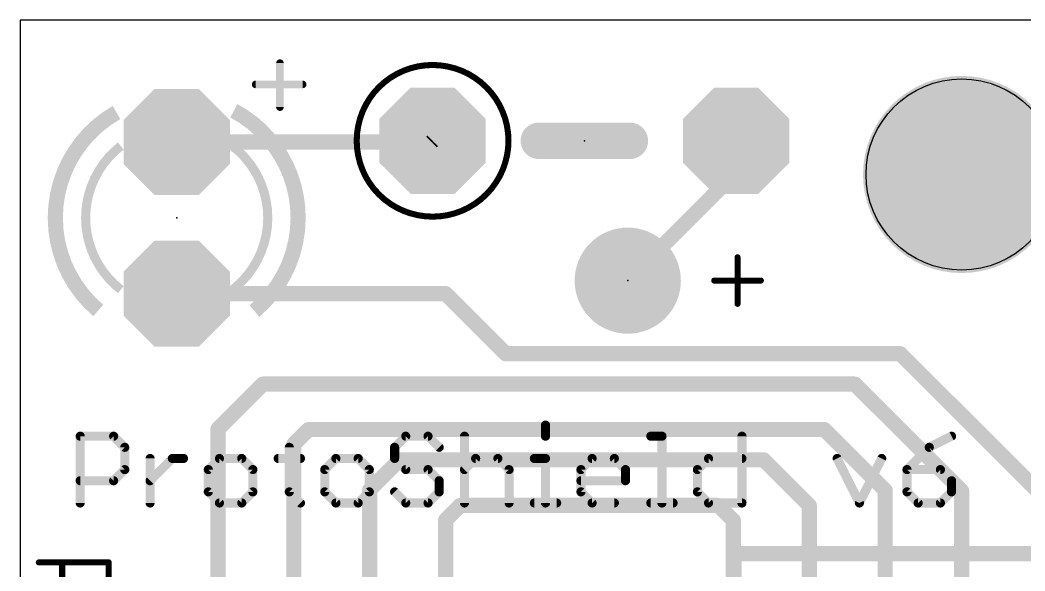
# Model space of a CAD drawing. Extents: x 0 to 68.6, y 0 to 53.3.
# Drawn here: x 0 to 16.82, y 44.11 to 53.34 of the extents above; entities that cross this region are included whole.
import ezdxf

# ---------------------------------------------------------------- set-up
doc = ezdxf.new("R2010")
doc.units = 0
for name, color, linetype in [('1', 12, 'CONTINUOUS'), ('16', 132, 'CONTINUOUS'), ('17', 110, 'CONTINUOUS'), ('20', 53, 'CONTINUOUS'), ('21', 40, 'CONTINUOUS'), ('23', 40, 'CONTINUOUS'), ('29', 253, 'CONTINUOUS')]:
    doc.layers.add(name, color=color, linetype=linetype)

# ---------------------------------------------------------------- blocks, each defined once
blk = doc.blocks.new('OCTAGONP')
at = {"const_width": 0.5}
blk.add_lwpolyline([(-0.25, -0.1036), (-0.25, 0.1036), (-0.1036, 0.25), (0.1036, 0.25), (0.25, 0.1036), (0.25, -0.1036), (0.1036, -0.25), (-0.1036, -0.25), (-0.25, -0.1036), (-0.25, 0.1036)], dxfattribs=at)
blk = doc.blocks.new('ROUNDP')
at = {"const_width": 0.5}
blk.add_lwpolyline([(0, -0.25, 1), (0, 0.25, 1), (0, -0.25)], format="xyb", dxfattribs=at)

msp = doc.modelspace()

# ---------------------------------------------------------------- linework, layer by layer
at = {"layer": '1', "const_width": 0.254}
for points in [[(3.3121, 46.4921), (4.064, 47.244)], [(4.064, 47.244), (13.97, 47.244)], [(13.97, 47.244), (15.7581, 45.4559)], [(3.3121, 41.2293), (3.3121, 46.4921)], [(4.5821, 46.2381), (4.826, 46.482)], [(4.826, 46.482), (13.462, 46.482)], [(13.462, 46.482), (14.478, 45.466)], [(4.5821, 41.2293), (4.5821, 46.2381)], [(5.8521, 45.4761), (6.35, 45.974)], [(6.35, 45.974), (12.446, 45.974)], [(12.446, 45.974), (13.208, 45.212)], [(5.8521, 41.2293), (5.8521, 45.4761)], [(14.478, 45.466), (14.478, 41.8744)], [(15.7581, 45.4559), (15.7581, 43.1343)], [(7.1221, 44.9681), (7.366, 45.212)], [(7.366, 45.212), (11.684, 45.212)], [(11.684, 45.212), (11.938, 44.958)], [(13.208, 45.212), (13.208, 40.6044)], [(7.1221, 41.2293), (7.1221, 44.9681)], [(11.938, 44.958), (11.938, 39.878)]]:
    msp.add_lwpolyline(points, dxfattribs=at)
at = {"layer": '1', "const_width": 0.127}
for points in [[(4.064, 47.3075, 1), (4.064, 47.1805)], [(4.1089, 47.1991, 1), (4.0191, 47.2889)], [(14.0149, 47.2889, 1), (13.9251, 47.1991)], [(13.97, 47.1805, 1), (13.97, 47.3075)], [(3.3756, 46.4921, 1), (3.2486, 46.4921)], [(3.2672, 46.537, 1), (3.357, 46.4472)], [(4.826, 46.5455, 1), (4.826, 46.4185)], [(4.8709, 46.4371, 1), (4.7811, 46.5269)], [(13.5069, 46.5269, 1), (13.4171, 46.4371)], [(13.462, 46.4185, 1), (13.462, 46.5455)], [(4.6456, 46.2381, 1), (4.5186, 46.2381)], [(4.5372, 46.283, 1), (4.627, 46.1932)], [(6.35, 46.0375, 1), (6.35, 45.9105)], [(6.3949, 45.9291, 1), (6.3051, 46.0189)], [(12.4909, 46.0189, 1), (12.4011, 45.9291)], [(12.446, 45.9105, 1), (12.446, 46.0375)], [(5.9156, 45.4761, 1), (5.7886, 45.4761)], [(5.8072, 45.521, 1), (5.897, 45.4312)], [(14.5415, 45.466, 1), (14.4145, 45.466)], [(14.4331, 45.4211, 1), (14.5229, 45.5109)], [(15.8216, 45.4559, 1), (15.6946, 45.4559)], [(15.7132, 45.411, 1), (15.803, 45.5008)], [(7.366, 45.2755, 1), (7.366, 45.1485)], [(7.4109, 45.1671, 1), (7.3211, 45.2569)], [(11.7289, 45.2569, 1), (11.6391, 45.1671)], [(11.684, 45.1485, 1), (11.684, 45.2755)], [(13.2715, 45.212, 1), (13.1445, 45.212)], [(13.1631, 45.1671, 1), (13.2529, 45.2569)], [(7.1856, 44.9681, 1), (7.0586, 44.9681)], [(7.0772, 45.013, 1), (7.167, 44.9232)], [(12.0015, 44.958, 1), (11.8745, 44.958)], [(11.8931, 44.9131, 1), (11.9829, 45.0029)]]:
    msp.add_lwpolyline(points, format="xyb", dxfattribs=at)
at = {"layer": '16', "const_width": 0.254}
for points in [[(2.6213, 51.2979), (6.8835, 51.2979)], [(6.8835, 51.2979), (6.9037, 51.3181)], [(11.9837, 51.3181), (11.9837, 50.7899)], [(11.9837, 50.7899), (10.1701, 48.9763)], [(2.6213, 48.7579), (7.1221, 48.7579)], [(7.1221, 48.7579), (8.128, 47.752)], [(8.128, 47.752), (14.732, 47.752)], [(14.732, 47.752), (17.272, 45.212)]]:
    msp.add_lwpolyline(points, dxfattribs=at)
at = {"layer": '16', "const_width": 0.127}
for points in [[(2.6213, 51.3614, 1), (2.6213, 51.2344)], [(6.8386, 51.3428, 1), (6.9284, 51.253)], [(6.9486, 51.2732, 1), (6.8588, 51.363)], [(6.8835, 51.2344, 1), (6.8835, 51.3614)], [(12.0472, 51.3181, 1), (11.9202, 51.3181)], [(11.9202, 50.7899, 1), (12.0472, 50.7899)], [(12.0286, 50.745, 1), (11.9388, 50.8348)], [(10.1252, 49.0212, 1), (10.215, 48.9314)], [(2.6213, 48.8214, 1), (2.6213, 48.6944)], [(7.167, 48.8028, 1), (7.0772, 48.713)], [(7.1221, 48.6944, 1), (7.1221, 48.8214)], [(8.128, 47.8155, 1), (8.128, 47.6885)], [(8.0831, 47.7071, 1), (8.1729, 47.7969)], [(14.7769, 47.7969, 1), (14.6871, 47.7071)], [(14.732, 47.6885, 1), (14.732, 47.8155)]]:
    msp.add_lwpolyline(points, format="xyb", dxfattribs=at)
at = {"layer": '20'}
for p, q in [((64.516, 53.34), (0, 53.34)), ((0, 53.34), (0, 0))]:
    msp.add_line(p, q, dxfattribs=at)
msp.add_circle((15.7581, 50.7543), 1.6, dxfattribs=at)
at = {"layer": '21'}
for points, const_width in [([(4.3485, 52.6187), (4.3485, 51.8821)], 0.127), ([(3.9421, 52.2631), (4.7295, 52.2631)], 0.127), ([(8.6817, 51.3181), (10.2057, 51.3181)], 0.6096), ([(12.0077, 49.3666), (12.0077, 48.587)], 0.1016), ([(11.6179, 48.9768), (12.3975, 48.9768)], 0.1016), ([(8.7936, 46.5576), (8.7936, 46.3712)], 0.1524), ([(1.0061, 45.2526), (1.0061, 46.3712)], 0.1524), ([(1.0061, 46.3712), (1.5654, 46.3712)], 0.1524), ([(1.5654, 46.3712), (1.7518, 46.1847)], 0.1524), ([(6.4548, 46.3712), (6.2684, 46.1847)], 0.1524), ([(6.8277, 46.3712), (6.4548, 46.3712)], 0.1524), ([(7.0141, 46.1847), (6.8277, 46.3712)], 0.1524), ([(7.4378, 46.3712), (7.4378, 45.2526)], 0.1524), ([(10.5562, 46.3712), (10.7426, 46.3712)], 0.1524), ([(10.7426, 46.3712), (10.7426, 45.2526)], 0.1524), ([(12.0815, 46.3712), (12.0815, 45.2526)], 0.1524), ([(15.5897, 46.3712), (15.2168, 46.1847)], 0.1524), ([(1.7518, 46.1847), (1.7518, 45.8119)], 0.1524), ([(4.5058, 46.1847), (4.5058, 45.439)], 0.1524), ([(6.2684, 46.1847), (6.2684, 45.9983)], 0.1524), ([(15.2168, 46.1847), (14.844, 45.8119)], 0.1524), ([(2.1755, 45.2526), (2.1755, 45.9983)], 0.1524), ([(2.1755, 45.6255), (2.5484, 45.9983)], 0.1524), ([(2.5484, 45.9983), (2.7348, 45.9983)], 0.1524), ([(3.3364, 45.9983), (3.15, 45.8119)], 0.1524), ([(3.7093, 45.9983), (3.3364, 45.9983)], 0.1524), ([(3.8957, 45.8119), (3.7093, 45.9983)], 0.1524), ([(4.3194, 45.9983), (4.6923, 45.9983)], 0.1524), ([(5.2854, 45.9983), (5.099, 45.8119)], 0.1524), ([(5.6583, 45.9983), (5.2854, 45.9983)], 0.1524), ([(5.8447, 45.8119), (5.6583, 45.9983)], 0.1524), ([(6.2684, 45.9983), (6.4548, 45.8119)], 0.1524), ([(7.4378, 45.8119), (7.6242, 45.9983)], 0.1524), ([(7.6242, 45.9983), (7.9971, 45.9983)], 0.1524), ([(7.9971, 45.9983), (8.1835, 45.8119)], 0.1524), ([(8.6072, 45.9983), (8.7936, 45.9983)], 0.1524), ([(8.7936, 45.9983), (8.7936, 45.2526)], 0.1524), ([(9.3868, 45.8119), (9.5732, 45.9983)], 0.1524), ([(9.5732, 45.9983), (9.9461, 45.9983)], 0.1524), ([(9.9461, 45.9983), (10.1325, 45.8119)], 0.1524), ([(11.3358, 45.8119), (11.5222, 45.9983)], 0.1524), ([(11.5222, 45.9983), (12.0815, 45.9983)], 0.1524), ([(13.6746, 45.9983), (14.0474, 45.2526)], 0.1524), ([(14.0474, 45.2526), (14.4203, 45.9983)], 0.1524), ([(1.7518, 45.8119), (1.5654, 45.6255)], 0.1524), ([(3.15, 45.8119), (3.15, 45.439)], 0.1524), ([(3.8957, 45.439), (3.8957, 45.8119)], 0.1524), ([(5.099, 45.8119), (5.099, 45.439)], 0.1524), ([(5.8447, 45.439), (5.8447, 45.8119)], 0.1524), ([(6.4548, 45.8119), (6.8277, 45.8119)], 0.1524), ([(6.8277, 45.8119), (7.0141, 45.6255)], 0.1524), ([(8.1835, 45.8119), (8.1835, 45.2526)], 0.1524), ([(9.3868, 45.439), (9.3868, 45.8119)], 0.1524), ([(10.1325, 45.8119), (10.1325, 45.6255)], 0.1524), ([(11.3358, 45.439), (11.3358, 45.8119)], 0.1524), ([(14.844, 45.8119), (14.844, 45.439)], 0.1524), ([(15.4032, 45.8119), (14.844, 45.8119)], 0.1524), ([(15.5897, 45.6255), (15.4032, 45.8119)], 0.1524), ([(1.5654, 45.6255), (1.0061, 45.6255)], 0.1524), ([(7.0141, 45.6255), (7.0141, 45.439)], 0.1524), ([(10.1325, 45.6255), (9.3868, 45.6255)], 0.1524), ([(15.5897, 45.439), (15.5897, 45.6255)], 0.1524), ([(3.15, 45.439), (3.3364, 45.2526)], 0.1524), ([(3.7093, 45.2526), (3.8957, 45.439)], 0.1524), ([(4.5058, 45.439), (4.6923, 45.2526)], 0.1524), ([(5.099, 45.439), (5.2854, 45.2526)], 0.1524), ([(5.6583, 45.2526), (5.8447, 45.439)], 0.1524), ([(6.4548, 45.2526), (6.2684, 45.439)], 0.1524), ([(7.0141, 45.439), (6.8277, 45.2526)], 0.1524), ([(9.5732, 45.2526), (9.3868, 45.439)], 0.1524), ([(11.5222, 45.2526), (11.3358, 45.439)], 0.1524), ([(14.844, 45.439), (15.0304, 45.2526)], 0.1524), ([(15.4032, 45.2526), (15.5897, 45.439)], 0.1524), ([(3.3364, 45.2526), (3.7093, 45.2526)], 0.1524), ([(5.2854, 45.2526), (5.6583, 45.2526)], 0.1524), ([(6.8277, 45.2526), (6.4548, 45.2526)], 0.1524), ([(8.6072, 45.2526), (8.98, 45.2526)], 0.1524), ([(9.9461, 45.2526), (9.5732, 45.2526)], 0.1524), ([(10.5562, 45.2526), (10.929, 45.2526)], 0.1524), ([(12.0815, 45.2526), (11.5222, 45.2526)], 0.1524), ([(15.0304, 45.2526), (15.4032, 45.2526)], 0.1524), ([(17.0281, 44.4043), (11.9481, 44.4043)], 0.254), ([(11.9481, 34.2443), (11.9481, 44.4043)], 0.254), ([(0.3139, 44.2574), (1.4833, 44.2574)], 0.1016), ([(0.7037, 43.6727), (0.7037, 44.2574)], 0.1016), ([(1.4833, 44.2574), (1.4833, 43.6727)], 0.1016)]:
    msp.add_lwpolyline(points, dxfattribs=dict(at, const_width=const_width))
for points, const_width in [([(4.3803, 52.6187, 1), (4.3168, 52.6187)], 0.0635), ([(6.9037, 50.0481, 1), (6.9037, 52.5881, 1), (6.9037, 50.0481)], 0.1016), ([(3.9421, 52.2949, 1), (3.9421, 52.2313)], 0.0635), ([(4.7295, 52.2313, 1), (4.7295, 52.2949)], 0.0635), ([(1.6131, 51.7922, 0.2691), (0.5893, 50.0279)], 0.254), ([(4.6533, 50.0279, 0.277), (3.5775, 51.8208)], 0.254), ([(4.3168, 51.8821, 1), (4.3803, 51.8821)], 0.0635), ([(8.6817, 51.4705, 1), (8.6817, 51.1657)], 0.3048), ([(10.2057, 51.1657, 1), (10.2057, 51.4705)], 0.3048), ([(1.6857, 51.2309, 0.2315), (1.0973, 50.0279)], 0.1524), ([(4.1453, 50.0279, 0.2361), (3.5357, 51.2471)], 0.1524), ([(0.5893, 50.0279, 0.2206), (1.3087, 48.4767)], 0.254), ([(3.9222, 48.4669, 0.2226), (4.6533, 50.0279)], 0.254), ([(1.0973, 50.0279, 0.2315), (1.6857, 48.8249)], 0.1524), ([(3.5071, 48.7878, 0.2422), (4.1453, 50.0279)], 0.1524), ([(12.0331, 49.3666, 1), (11.9823, 49.3666)], 0.0508), ([(11.6179, 49.0022, 1), (11.6179, 48.9514)], 0.0508), ([(12.3975, 48.9514, 1), (12.3975, 49.0022)], 0.0508), ([(11.9823, 48.587, 1), (12.0331, 48.587)], 0.0508), ([(8.8317, 46.5576, 1), (8.7555, 46.5576)], 0.0762), ([(1.0442, 46.3712, 1), (0.968, 46.3712)], 0.0762), ([(1.0061, 46.4093, 1), (1.0061, 46.3331)], 0.0762), ([(1.5923, 46.3981, 1), (1.5384, 46.3442)], 0.0762), ([(1.5654, 46.3331, 1), (1.5654, 46.4093)], 0.0762), ([(6.4548, 46.4093, 1), (6.4548, 46.3331)], 0.0762), ([(6.4818, 46.3442, 1), (6.4279, 46.3981)], 0.0762), ([(6.8546, 46.3981, 1), (6.8007, 46.3442)], 0.0762), ([(6.8277, 46.3331, 1), (6.8277, 46.4093)], 0.0762), ([(7.4759, 46.3712, 1), (7.3997, 46.3712)], 0.0762), ([(10.5562, 46.4093, 1), (10.5562, 46.3331)], 0.0762), ([(10.7807, 46.3712, 1), (10.7045, 46.3712)], 0.0762), ([(10.7426, 46.3331, 1), (10.7426, 46.4093)], 0.0762), ([(12.1196, 46.3712, 1), (12.0434, 46.3712)], 0.0762), ([(15.6067, 46.3371, 1), (15.5726, 46.4052)], 0.0762), ([(1.7899, 46.1847, 1), (1.7137, 46.1847)], 0.0762), ([(1.7249, 46.1578, 1), (1.7788, 46.2117)], 0.0762), ([(4.5439, 46.1847, 1), (4.4677, 46.1847)], 0.0762), ([(6.3065, 46.1847, 1), (6.2303, 46.1847)], 0.0762), ([(6.2415, 46.2117, 1), (6.2953, 46.1578)], 0.0762), ([(6.9872, 46.1578, 1), (7.041, 46.2117)], 0.0762), ([(8.7555, 46.3712, 1), (8.8317, 46.3712)], 0.0762), ([(15.1998, 46.2188, 1), (15.2339, 46.1507)], 0.0762), ([(15.2438, 46.1578, 1), (15.1899, 46.2117)], 0.0762), ([(2.2136, 45.9983, 1), (2.1374, 45.9983)], 0.0762), ([(2.5484, 46.0364, 1), (2.5484, 45.9602)], 0.0762), ([(2.5753, 45.9714, 1), (2.5214, 46.0252)], 0.0762), ([(2.7348, 45.9602, 1), (2.7348, 46.0364)], 0.0762), ([(3.3364, 46.0364, 1), (3.3364, 45.9602)], 0.0762), ([(3.3634, 45.9714, 1), (3.3095, 46.0252)], 0.0762), ([(3.7362, 46.0252, 1), (3.6823, 45.9714)], 0.0762), ([(3.7093, 45.9602, 1), (3.7093, 46.0364)], 0.0762), ([(4.3194, 46.0364, 1), (4.3194, 45.9602)], 0.0762), ([(4.6923, 45.9602, 1), (4.6923, 46.0364)], 0.0762), ([(5.2854, 46.0364, 1), (5.2854, 45.9602)], 0.0762), ([(5.3124, 45.9714, 1), (5.2585, 46.0252)], 0.0762), ([(5.6852, 46.0252, 1), (5.6313, 45.9714)], 0.0762), ([(5.6583, 45.9602, 1), (5.6583, 46.0364)], 0.0762), ([(6.2303, 45.9983, 1), (6.3065, 45.9983)], 0.0762), ([(6.2953, 46.0252, 1), (6.2415, 45.9714)], 0.0762), ([(7.6242, 46.0364, 1), (7.6242, 45.9602)], 0.0762), ([(7.6512, 45.9714, 1), (7.5973, 46.0252)], 0.0762), ([(8.024, 46.0252, 1), (7.9701, 45.9714)], 0.0762), ([(7.9971, 45.9602, 1), (7.9971, 46.0364)], 0.0762), ([(8.6072, 46.0364, 1), (8.6072, 45.9602)], 0.0762), ([(8.8317, 45.9983, 1), (8.7555, 45.9983)], 0.0762), ([(8.7936, 45.9602, 1), (8.7936, 46.0364)], 0.0762), ([(9.5732, 46.0364, 1), (9.5732, 45.9602)], 0.0762), ([(9.6002, 45.9714, 1), (9.5463, 46.0252)], 0.0762), ([(9.973, 46.0252, 1), (9.9191, 45.9714)], 0.0762), ([(9.9461, 45.9602, 1), (9.9461, 46.0364)], 0.0762), ([(11.5222, 46.0364, 1), (11.5222, 45.9602)], 0.0762), ([(11.5491, 45.9714, 1), (11.4953, 46.0252)], 0.0762), ([(12.0815, 45.9602, 1), (12.0815, 46.0364)], 0.0762), ([(13.7086, 46.0153, 1), (13.6405, 45.9813)], 0.0762), ([(14.4544, 45.9813, 1), (14.3862, 46.0153)], 0.0762), ([(1.7137, 45.8119, 1), (1.7899, 45.8119)], 0.0762), ([(1.7788, 45.7849, 1), (1.7249, 45.8388)], 0.0762), ([(3.1881, 45.8119, 1), (3.1119, 45.8119)], 0.0762), ([(3.1231, 45.8388, 1), (3.1769, 45.7849)], 0.0762), ([(3.9338, 45.8119, 1), (3.8576, 45.8119)], 0.0762), ([(3.8688, 45.7849, 1), (3.9226, 45.8388)], 0.0762), ([(5.1371, 45.8119, 1), (5.0609, 45.8119)], 0.0762), ([(5.0721, 45.8388, 1), (5.1259, 45.7849)], 0.0762), ([(5.8828, 45.8119, 1), (5.8066, 45.8119)], 0.0762), ([(5.8178, 45.7849, 1), (5.8716, 45.8388)], 0.0762), ([(6.4548, 45.85, 1), (6.4548, 45.7738)], 0.0762), ([(6.4279, 45.7849, 1), (6.4818, 45.8388)], 0.0762), ([(6.8546, 45.8388, 1), (6.8007, 45.7849)], 0.0762), ([(6.8277, 45.7738, 1), (6.8277, 45.85)], 0.0762), ([(7.4108, 45.8388, 1), (7.4647, 45.7849)], 0.0762), ([(8.2216, 45.8119, 1), (8.1454, 45.8119)], 0.0762), ([(8.1566, 45.7849, 1), (8.2104, 45.8388)], 0.0762), ([(9.3598, 45.8388, 1), (9.4137, 45.7849)], 0.0762), ([(9.4249, 45.8119, 1), (9.3487, 45.8119)], 0.0762), ([(10.1706, 45.8119, 1), (10.0944, 45.8119)], 0.0762), ([(10.1055, 45.7849, 1), (10.1594, 45.8388)], 0.0762), ([(11.3088, 45.8388, 1), (11.3627, 45.7849)], 0.0762), ([(11.3739, 45.8119, 1), (11.2977, 45.8119)], 0.0762), ([(14.817, 45.8388, 1), (14.8709, 45.7849)], 0.0762), ([(14.8821, 45.8119, 1), (14.8059, 45.8119)], 0.0762), ([(14.844, 45.85, 1), (14.844, 45.7738)], 0.0762), ([(15.4302, 45.8388, 1), (15.3763, 45.7849)], 0.0762), ([(15.4032, 45.7738, 1), (15.4032, 45.85)], 0.0762), ([(1.0061, 45.6636, 1), (1.0061, 45.5874)], 0.0762), ([(1.5384, 45.6524, 1), (1.5923, 45.5985)], 0.0762), ([(1.5654, 45.5874, 1), (1.5654, 45.6636)], 0.0762), ([(2.1486, 45.6524, 1), (2.2024, 45.5985)], 0.0762), ([(7.0522, 45.6255, 1), (6.976, 45.6255)], 0.0762), ([(6.9872, 45.5985, 1), (7.041, 45.6524)], 0.0762), ([(9.3868, 45.6636, 1), (9.3868, 45.5874)], 0.0762), ([(10.0944, 45.6255, 1), (10.1706, 45.6255)], 0.0762), ([(10.1325, 45.5874, 1), (10.1325, 45.6636)], 0.0762), ([(15.6278, 45.6255, 1), (15.5516, 45.6255)], 0.0762), ([(15.5627, 45.5985, 1), (15.6166, 45.6524)], 0.0762), ([(3.1769, 45.466, 1), (3.1231, 45.4121)], 0.0762), ([(3.1119, 45.439, 1), (3.1881, 45.439)], 0.0762), ([(3.8576, 45.439, 1), (3.9338, 45.439)], 0.0762), ([(3.9226, 45.4121, 1), (3.8688, 45.466)], 0.0762), ([(4.5328, 45.466, 1), (4.4789, 45.4121)], 0.0762), ([(4.4677, 45.439, 1), (4.5439, 45.439)], 0.0762), ([(5.1259, 45.466, 1), (5.0721, 45.4121)], 0.0762), ([(5.0609, 45.439, 1), (5.1371, 45.439)], 0.0762), ([(5.8066, 45.439, 1), (5.8828, 45.439)], 0.0762), ([(5.8716, 45.4121, 1), (5.8178, 45.466)], 0.0762), ([(6.2953, 45.466, 1), (6.2415, 45.4121)], 0.0762), ([(6.976, 45.439, 1), (7.0522, 45.439)], 0.0762), ([(7.041, 45.4121, 1), (6.9872, 45.466)], 0.0762), ([(9.4137, 45.466, 1), (9.3598, 45.4121)], 0.0762), ([(9.3487, 45.439, 1), (9.4249, 45.439)], 0.0762), ([(11.3627, 45.466, 1), (11.3088, 45.4121)], 0.0762), ([(11.2977, 45.439, 1), (11.3739, 45.439)], 0.0762), ([(14.8709, 45.466, 1), (14.817, 45.4121)], 0.0762), ([(14.8059, 45.439, 1), (14.8821, 45.439)], 0.0762), ([(15.5516, 45.439, 1), (15.6278, 45.439)], 0.0762), ([(15.6166, 45.4121, 1), (15.5627, 45.466)], 0.0762), ([(0.968, 45.2526, 1), (1.0442, 45.2526)], 0.0762), ([(2.1374, 45.2526, 1), (2.2136, 45.2526)], 0.0762), ([(3.3364, 45.2907, 1), (3.3364, 45.2145)], 0.0762), ([(3.3095, 45.2257, 1), (3.3634, 45.2795)], 0.0762), ([(3.6823, 45.2795, 1), (3.7362, 45.2257)], 0.0762), ([(3.7093, 45.2145, 1), (3.7093, 45.2907)], 0.0762), ([(4.6653, 45.2257, 1), (4.7192, 45.2795)], 0.0762), ([(5.2854, 45.2907, 1), (5.2854, 45.2145)], 0.0762), ([(5.2585, 45.2257, 1), (5.3124, 45.2795)], 0.0762), ([(5.6313, 45.2795, 1), (5.6852, 45.2257)], 0.0762), ([(5.6583, 45.2145, 1), (5.6583, 45.2907)], 0.0762), ([(6.4548, 45.2907, 1), (6.4548, 45.2145)], 0.0762), ([(6.4279, 45.2257, 1), (6.4818, 45.2795)], 0.0762), ([(6.8007, 45.2795, 1), (6.8546, 45.2257)], 0.0762), ([(6.8277, 45.2145, 1), (6.8277, 45.2907)], 0.0762), ([(7.3997, 45.2526, 1), (7.4759, 45.2526)], 0.0762), ([(8.1454, 45.2526, 1), (8.2216, 45.2526)], 0.0762), ([(8.6072, 45.2907, 1), (8.6072, 45.2145)], 0.0762), ([(8.7555, 45.2526, 1), (8.8317, 45.2526)], 0.0762), ([(8.98, 45.2145, 1), (8.98, 45.2907)], 0.0762), ([(9.5732, 45.2907, 1), (9.5732, 45.2145)], 0.0762), ([(9.5463, 45.2257, 1), (9.6002, 45.2795)], 0.0762), ([(9.9461, 45.2145, 1), (9.9461, 45.2907)], 0.0762), ([(10.5562, 45.2907, 1), (10.5562, 45.2145)], 0.0762), ([(10.7045, 45.2526, 1), (10.7807, 45.2526)], 0.0762), ([(10.929, 45.2145, 1), (10.929, 45.2907)], 0.0762), ([(11.5222, 45.2907, 1), (11.5222, 45.2145)], 0.0762), ([(11.4953, 45.2257, 1), (11.5491, 45.2795)], 0.0762), ([(12.0434, 45.2526, 1), (12.1196, 45.2526)], 0.0762), ([(12.0815, 45.2145, 1), (12.0815, 45.2907)], 0.0762), ([(14.0133, 45.2696, 1), (14.0815, 45.2356)], 0.0762), ([(14.0133, 45.2356, 1), (14.0815, 45.2696)], 0.0762), ([(15.0304, 45.2907, 1), (15.0304, 45.2145)], 0.0762), ([(15.0035, 45.2257, 1), (15.0573, 45.2795)], 0.0762), ([(15.3763, 45.2795, 1), (15.4302, 45.2257)], 0.0762), ([(15.4032, 45.2145, 1), (15.4032, 45.2907)], 0.0762), ([(11.9481, 44.4678, 1), (11.9481, 44.3408)], 0.127), ([(12.0116, 44.4043, 1), (11.8846, 44.4043)], 0.127), ([(0.3139, 44.2828, 1), (0.3139, 44.232)], 0.0508), ([(0.7291, 44.2574, 1), (0.6783, 44.2574)], 0.0508), ([(1.5087, 44.2574, 1), (1.4579, 44.2574)], 0.0508), ([(1.4833, 44.232, 1), (1.4833, 44.2828)], 0.0508)]:
    msp.add_lwpolyline(points, format="xyb", dxfattribs=dict(at, const_width=const_width))
at = {"layer": '23'}
for p in [(9.4437, 51.3181), (2.6213, 50.0279), (10.1701, 48.9763)]:
    msp.add_point(p, dxfattribs=at)
at = {"layer": '29', "const_width": 1.6508}
msp.add_lwpolyline([(15.7581, 49.9289, 1), (15.7581, 51.5797, 1), (15.7581, 49.9289)], format="xyb", dxfattribs=at)

# ---------------------------------------------------------------- block references
at = {"layer": '17', "xscale": 1.6764, "yscale": 1.6764, "rotation": 270}
for p in [(2.6213, 51.2979), (2.6213, 51.2979), (2.6213, 48.7579), (2.6213, 48.7579)]:
    msp.add_blockref('OCTAGONP', p, dxfattribs=at)
at = {"layer": '17', "xscale": 1.6764, "yscale": 1.6764}
for name, p in [('OCTAGONP', (6.9037, 51.3181)), ('OCTAGONP', (6.9037, 51.3181)), ('OCTAGONP', (11.9837, 51.3181)), ('OCTAGONP', (11.9837, 51.3181)), ('ROUNDP', (10.1701, 48.9763)), ('ROUNDP', (10.1701, 48.9763))]:
    msp.add_blockref(name, p, dxfattribs=at)
at = {"layer": '29', "xscale": 1.778, "yscale": 1.778, "rotation": 270}
for p in [(2.6213, 51.2979), (2.6213, 48.7579)]:
    msp.add_blockref('OCTAGONP', p, dxfattribs=at)
at = {"layer": '29', "xscale": 1.778, "yscale": 1.778}
for name, p in [('OCTAGONP', (6.9037, 51.3181)), ('OCTAGONP', (11.9837, 51.3181)), ('ROUNDP', (10.1701, 48.9763))]:
    msp.add_blockref(name, p, dxfattribs=at)

doc.saveas('drawing.dxf')
